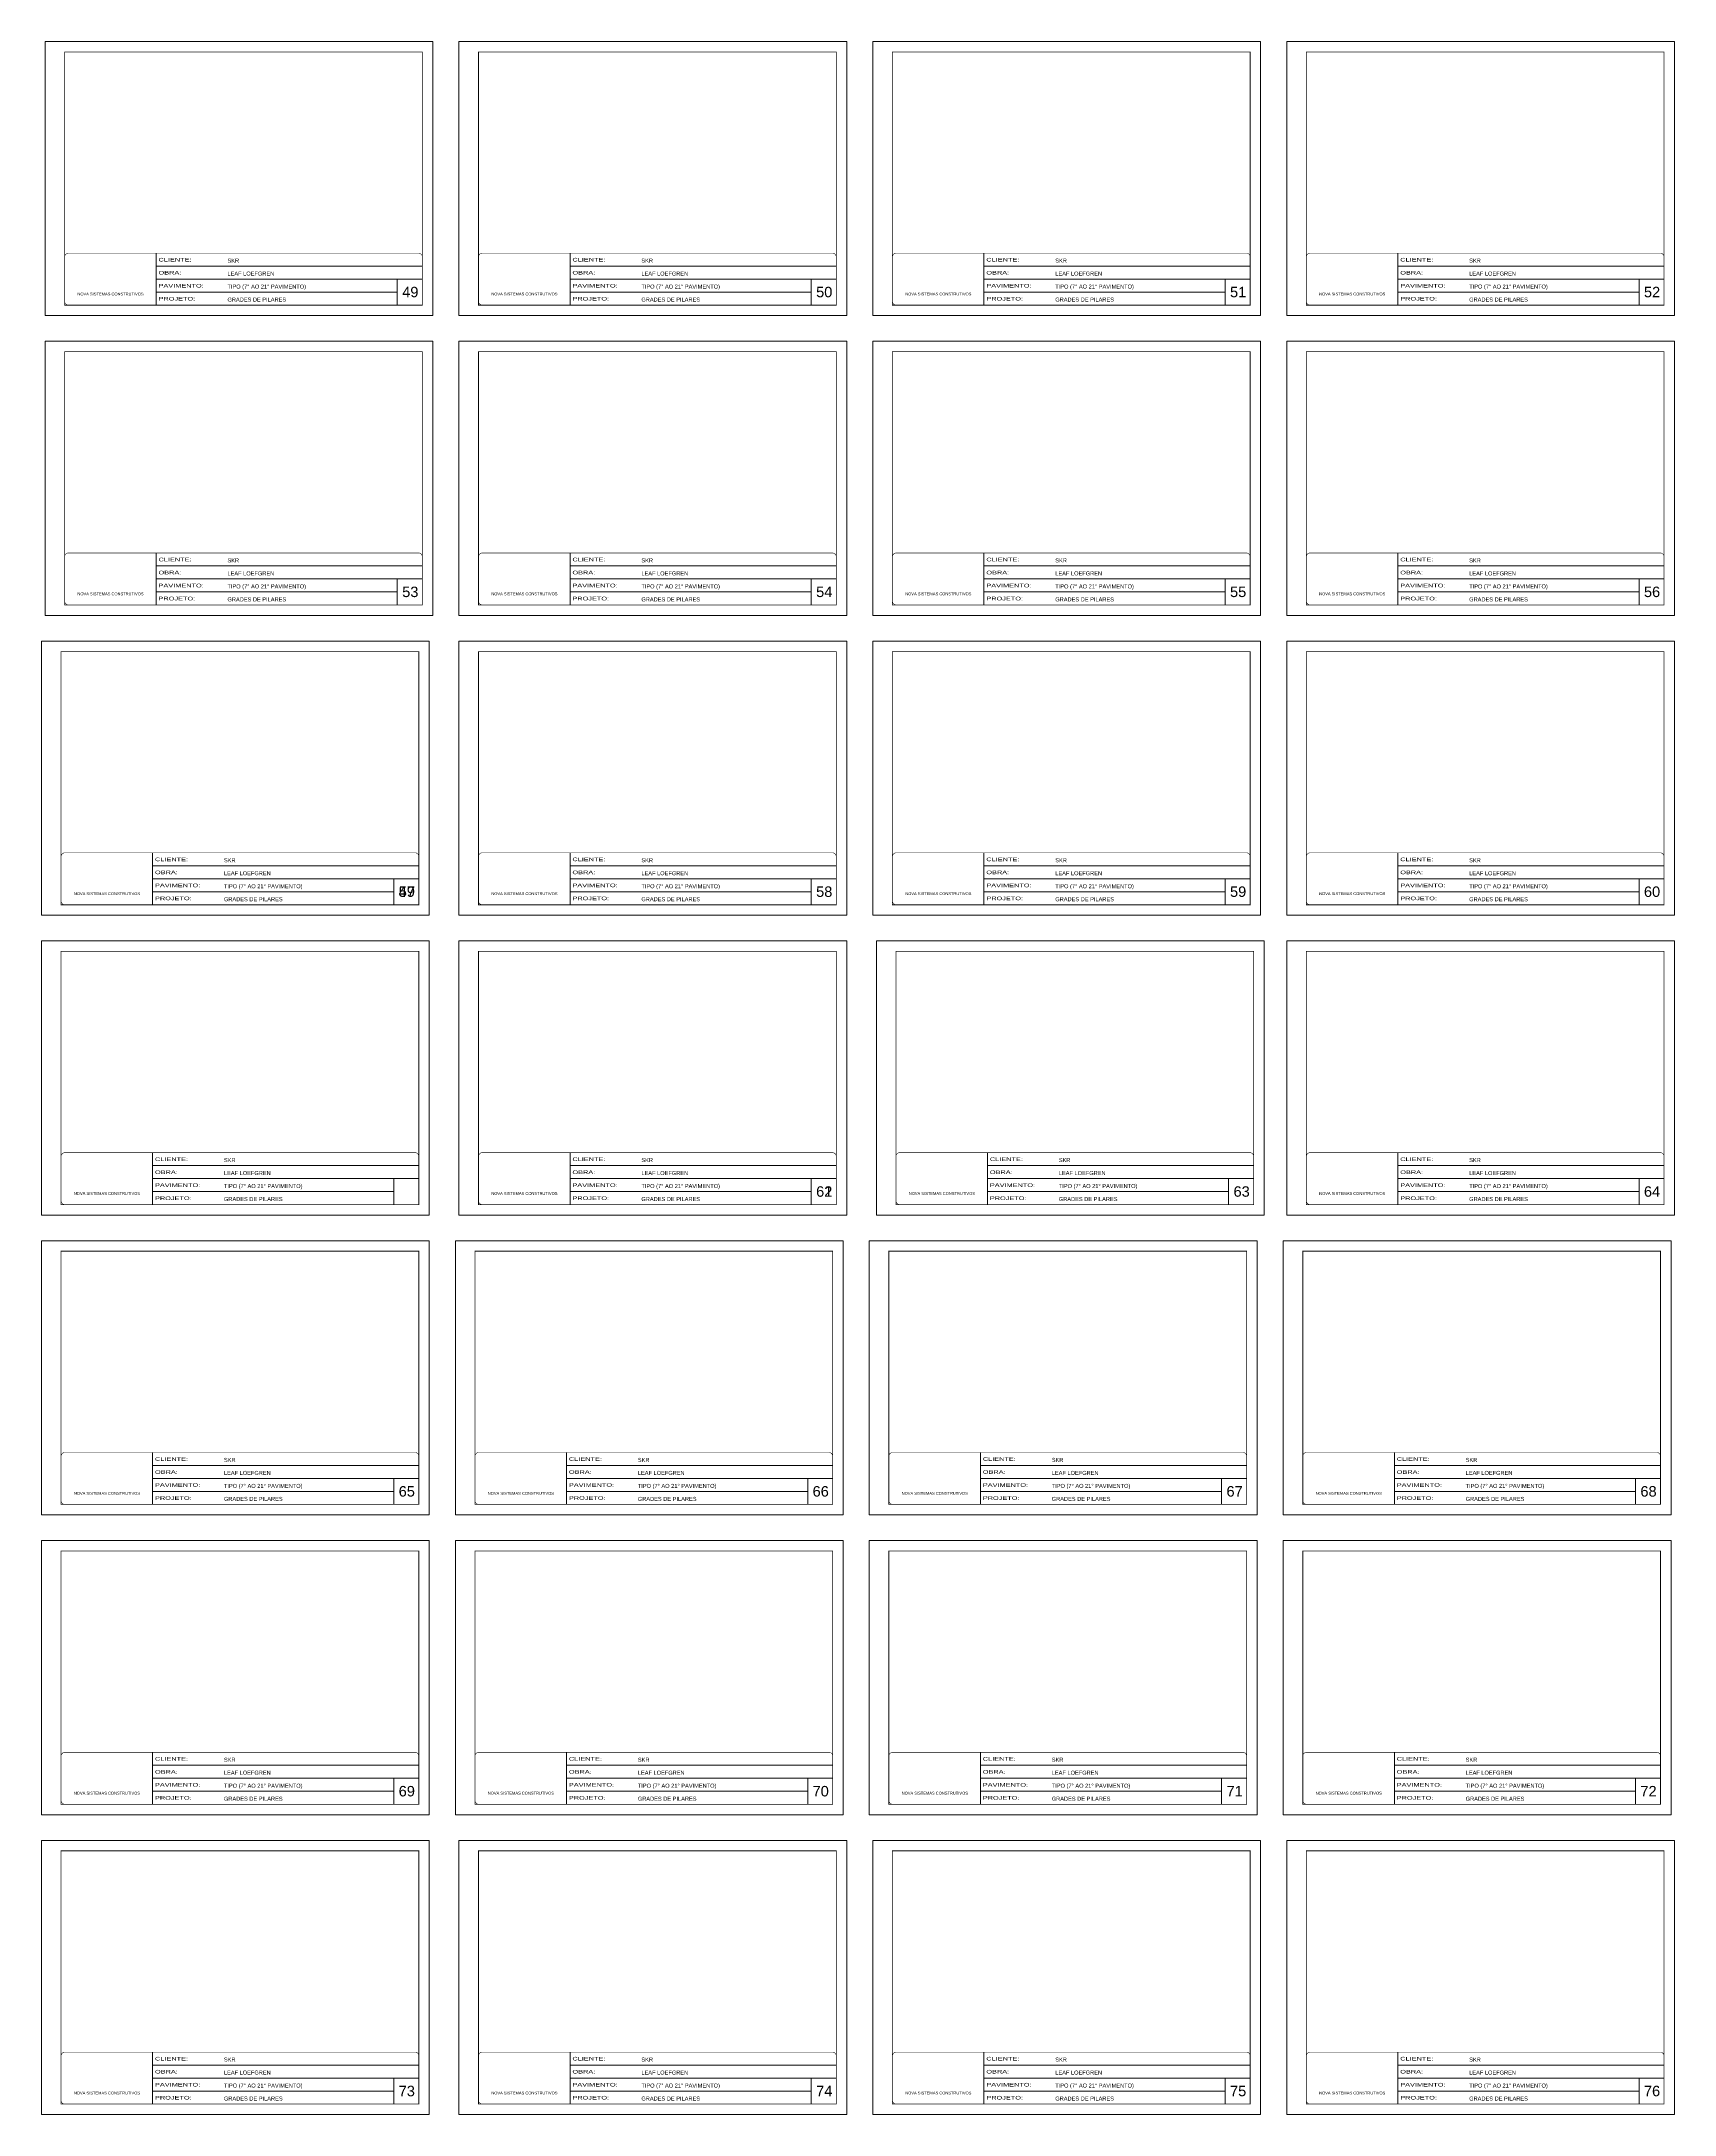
# Model space of a CAD drawing. Extents: x 14400 to 27878, y -21631 to 6985.
# Drawn here: x 14400 to 20653, y -14740 to -6798 of the extents above; entities that cross this region are included whole.
import ezdxf

# ---------------------------------------------------------------- set-up
doc = ezdxf.new("R2010")
doc.units = 0
doc.linetypes.add('CONTINUO', pattern=[0])
doc.linetypes.add('DASHED', pattern=[0.75, 0.5, -0.25])
for name, color, linetype, lineweight in [('CARIMBO', 255, 'Continuous', 9), ('Folhas', 255, 'Continuous', 9), ('SARRAFO DE PRESSAO', 251, 'DASHED', 9)]:
    doc.layers.add(name, color=color, linetype=linetype, lineweight=lineweight)
doc.styles.add('ARIAL', font='arial.ttf')
doc.styles.add('Tecnologia', font='')
doc.styles.get('Tecnologia').set_extended_font_data('Forgotten Futurist')

# ---------------------------------------------------------------- blocks, each defined once
blk = doc.blocks.new('9999999999')
at = {"color": 30, "linetype": 'CONTINUO'}
for p, q in [((98564.6, 34230.2), (98564.6, 34429.4)), ((98564.6, 34379.6), (99584, 34379.6)), ((98564.6, 34329.8), (99488, 34329.8)), ((99584, 34329.8), (99488, 34329.8)), ((99488, 34329.8), (99488, 34230.2)), ((98564.6, 34280), (99488, 34280))]:
    blk.add_line(p, q, dxfattribs=at)
at = {"color": 30, "linetype": 'CONTINUO', "const_width": 2}
blk.add_lwpolyline([(99584, 34230.2), (99584, 34414.4, 0.414214), (99569, 34429.4), (98229, 34429.4, 0.414214), (98214, 34414.4), (98214, 34245.2, 0.414214), (98229, 34230.2), (99584, 34230.2)], format="xyb", dxfattribs=at)
at = {"layer": 'Folhas'}
blk.add_lwpolyline([(98139, 34190.2), (99624, 34190.2), (99624, 35240.2), (98139, 35240.2)], close=True, dxfattribs=at)
at = {"layer": 'Folhas', "color": 30, "const_width": 3}
blk.add_lwpolyline([(98214, 34230.2), (99584, 34230.2), (99584, 35200.2), (98214, 35200.2)], close=True, dxfattribs=at)
at = {"color": 7, "linetype": 'Continuous', "ltscale": 5, "style": 'ARIAL'}
for s, height, p in [('SKR', 15.48, (98837.7, 34393.1)), ('TIPO (7° AO 21° PAVIMENTO)', 15.483, (98837.7, 34293.5)), ('LEAF LOEFGREN', 15.483, (98837.7, 34343.3)), ('NOVA SISTEMAS CONSTRUTIVOS', 11.059, (98263.2, 34267.2)), ('GRADES DE PILARES', 15.483, (98837.7, 34243.7))]:
    blk.add_text(s, height=height, dxfattribs=at).set_placement(p)
at = {"layer": 'Folhas', "color": 7, "style": 'Tecnologia', "width": 1.5}
for s, p in [('CLIENTE:', (98573.7, 34397.2)), ('OBRA:', (98573.7, 34347.3)), ('PAVIMENTO:', (98573.7, 34297.5)), ('PROJETO:', (98573.7, 34247.7))]:
    blk.add_text(s, height=14, dxfattribs=at).set_placement(p)

msp = doc.modelspace()

# ---------------------------------------------------------------- block references
at = {"layer": 'SARRAFO DE PRESSAO', "color": 6, "linetype": 'ByBlock'}
for p in [(-83725.51, -42038.38), (-82140.51, -42038.38), (-80555.51, -42038.38), (-78970.51, -42038.38), (-83725.51, -43186.95), (-82140.51, -43186.95), (-80555.51, -43186.95), (-78970.51, -43186.95), (-83739.01, -44335.53), (-82140.51, -44335.53), (-80555.51, -44335.53), (-78970.51, -44335.53), (-83739.01, -45484.1), (-82140.51, -45484.1), (-80542.01, -45484.1), (-78970.51, -45484.1), (-83739.01, -46632.68), (-82154.01, -46632.68), (-80569.01, -46632.68), (-78984.01, -46632.68), (-83739.01, -47781.25), (-82154.01, -47781.25), (-80569.01, -47781.25), (-78984.01, -47781.25), (-83739.01, -48929.83), (-82140.51, -48929.83), (-80555.51, -48929.83), (-78970.51, -48929.83)]:
    msp.add_blockref('9999999999', p, dxfattribs=at)

# ---------------------------------------------------------------- texts
at = {"layer": 'CARIMBO', "style": 'ARIAL'}
for s, p in [('49', (15781.33, -7778.03)), ('50', (17366.33, -7778.03)), ('51', (18951.33, -7778.03)), ('52', (20536.33, -7778.03)), ('53', (15781.33, -8926.61)), ('54', (17366.33, -8926.61)), ('55', (18951.33, -8926.61)), ('56', (20536.33, -8926.61)), ('49', (15767.83, -10075.18)), ('57', (15767.83, -10075.18)), ('58', (17366.33, -10075.18)), ('59', (18951.33, -10075.18)), ('60', (20536.33, -10075.18)), ('61', (17366.33, -11223.76)), ('62', (17366.33, -11223.76)), ('63', (18964.83, -11223.76)), ('64', (20536.33, -11223.76)), ('65', (15767.83, -12372.33)), ('66', (17352.83, -12372.33)), ('67', (18937.83, -12372.33)), ('68', (20522.83, -12372.33)), ('69', (15767.83, -13520.91)), ('70', (17352.83, -13520.91)), ('71', (18937.83, -13520.91)), ('72', (20522.83, -13520.91)), ('73', (15767.83, -14669.48)), ('74', (17366.33, -14669.48)), ('75', (18951.33, -14669.48)), ('76', (20536.33, -14669.48))]:
    msp.add_text(s, height=40, dxfattribs=at).set_placement(p)

doc.saveas('drawing.dxf')
